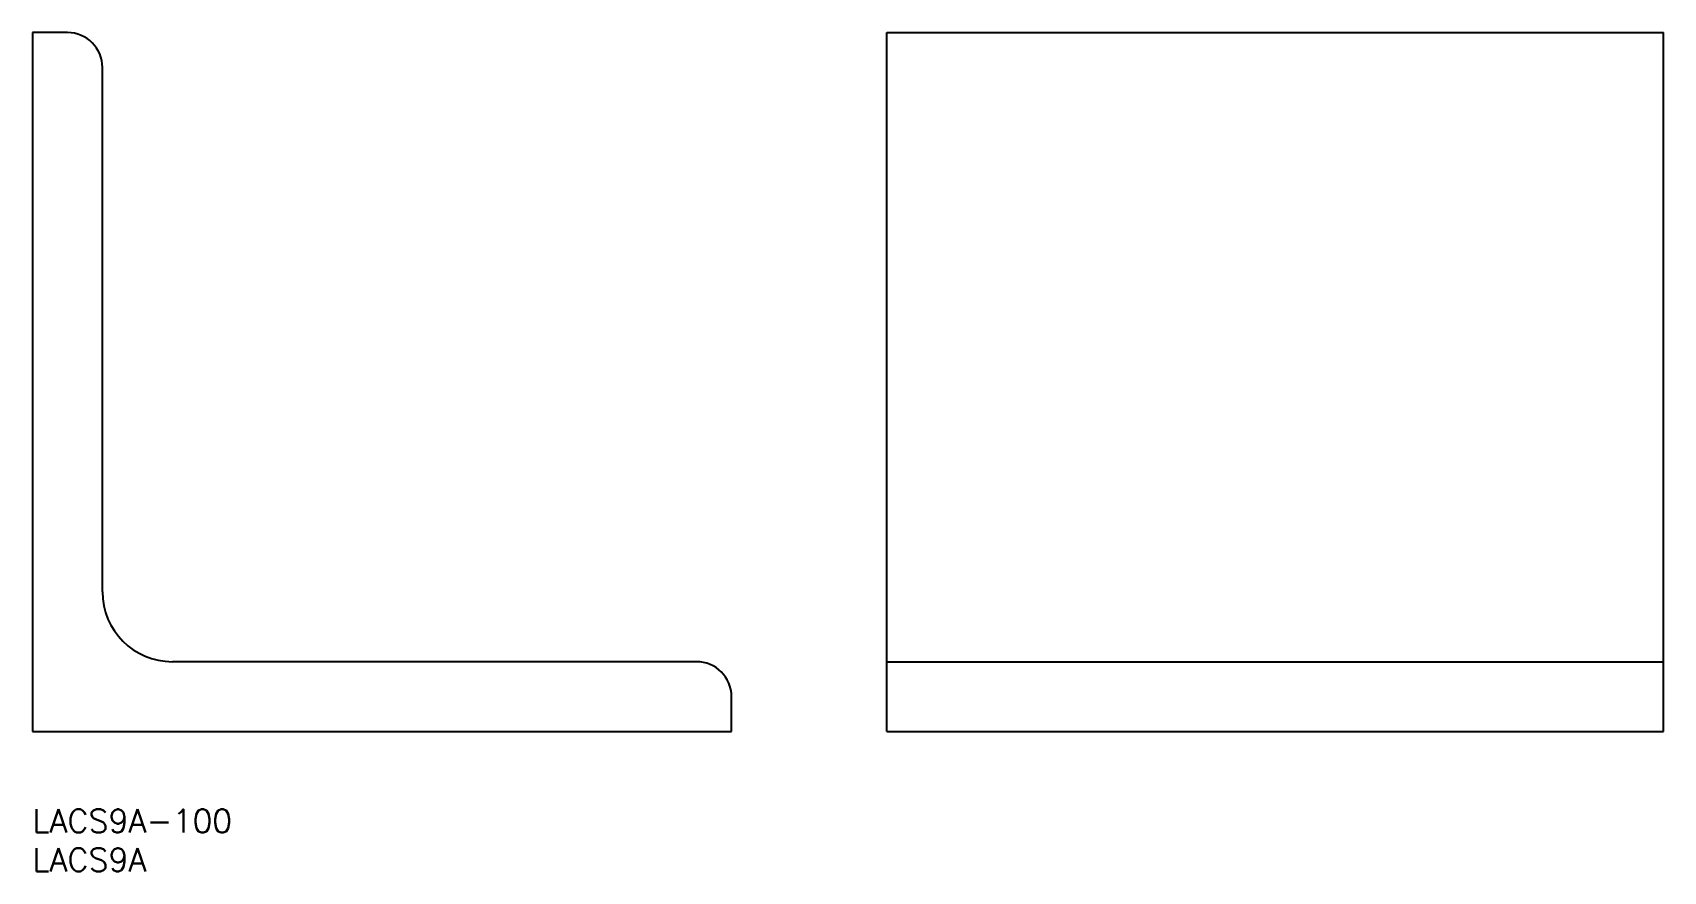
# Model space of a CAD drawing. Extents: x 0 to 210, y -8 to 100.
import ezdxf

# ---------------------------------------------------------------- set-up
doc = ezdxf.new("R2010")
doc.units = 0
doc.header["$LTSCALE"] = 0.5
doc.layers.add('MSM_CONTINUOUS', color=7, linetype='CONTINUOUS')
doc.layers.add('MSM_PART_NUMBER', color=7, linetype='CONTINUOUS')
doc.styles.get("Standard").update_dxf_attribs({"font": 'txt.shx', "height": 3, "bigfont": 'bigfont.shx'})

# ---------------------------------------------------------------- blocks, each defined once
blk = doc.blocks.new('*U1')
at = {"layer": 'MSM_PART_NUMBER'}
blk.add_text('LACS9A-100', height=3, dxfattribs=at).set_placement((0, -3))
blk = doc.blocks.new('*U2')
at = {"layer": 'MSM_PART_NUMBER'}
blk.add_text('LACS9A', height=3, dxfattribs=at).set_placement((0, -8))

msp = doc.modelspace()

# ---------------------------------------------------------------- linework, layer by layer
at = {"layer": 'MSM_CONTINUOUS'}
for p, q in [((0, 100), (0, 10)), ((4.5, 100), (0, 100)), ((110, 10), (110, 100)), ((110, 100), (210, 100)), ((210, 10), (210, 100)), ((9, 28), (9, 95.5)), ((85.5, 19), (18, 19)), ((110, 19), (210, 19)), ((90, 10), (90, 14.5)), ((0, 10), (90, 10)), ((110, 10), (210, 10))]:
    msp.add_line(p, q, dxfattribs=at)
for centre, radius, start, end in [((4.5, 95.5), 4.5, 0, 90), ((18, 28), 9, 180, 270), ((85.5, 14.5), 4.5, 0, 90)]:
    msp.add_arc(centre, radius, start, end, dxfattribs=at)

# ---------------------------------------------------------------- block references
for name in ['*U1', '*U2']:
    msp.add_blockref(name, (0, 0), dxfattribs=at)

doc.saveas('drawing.dxf')
